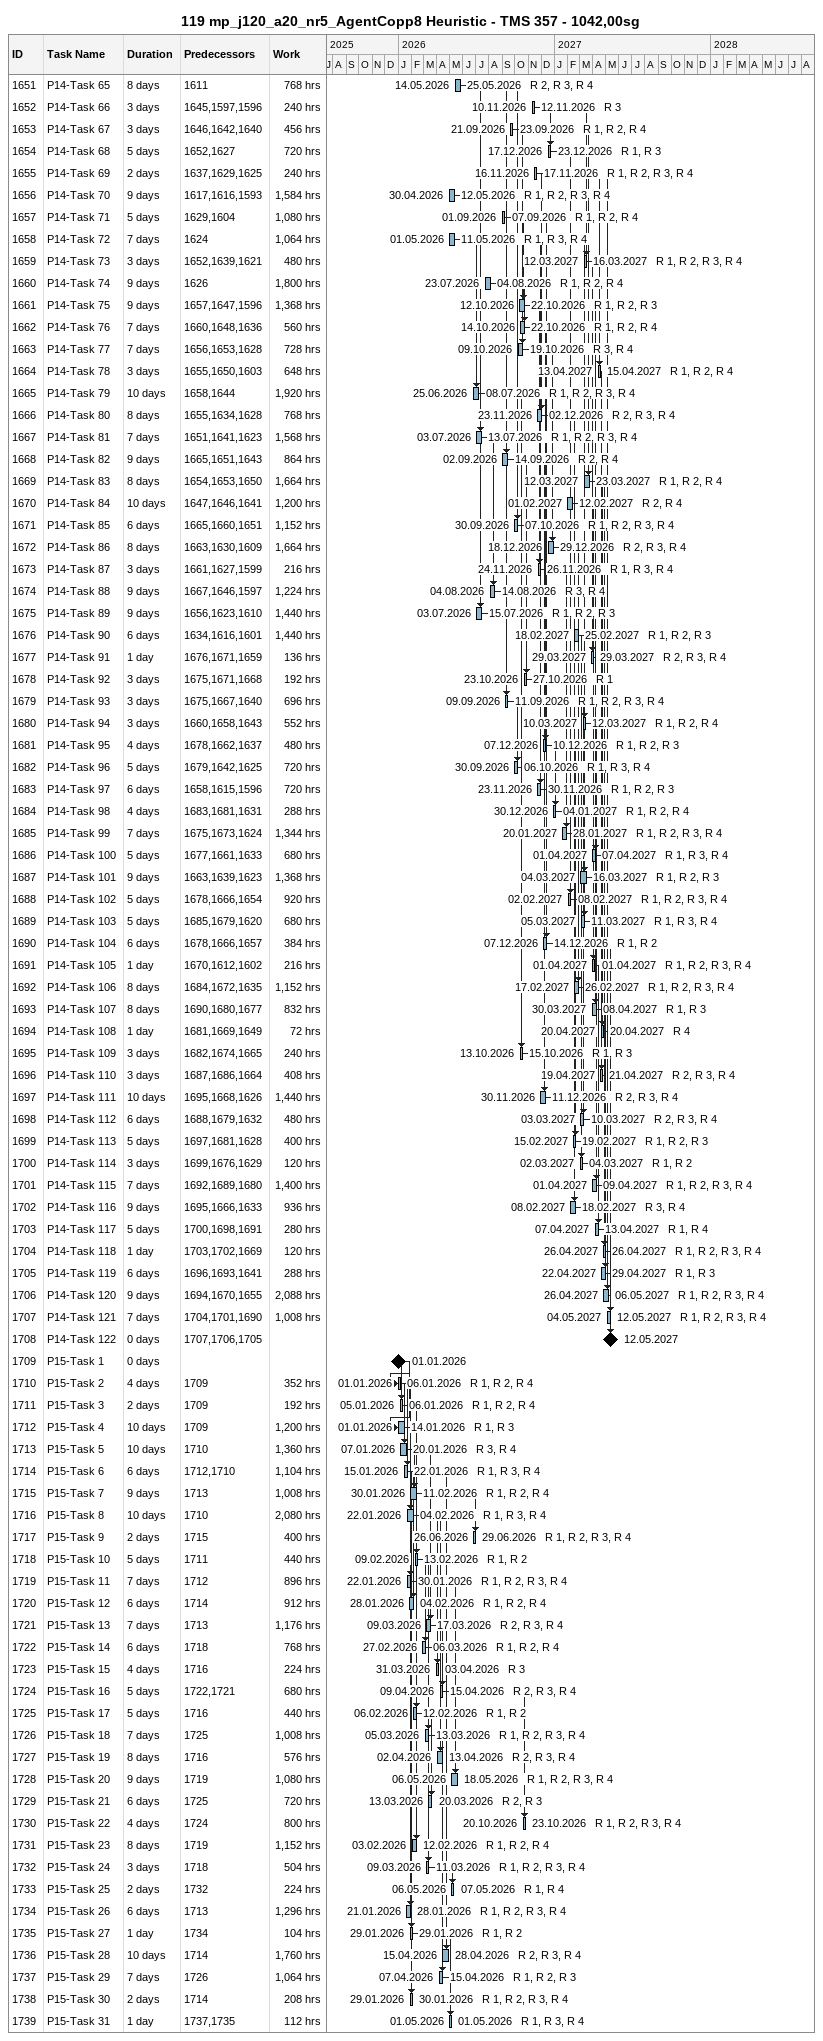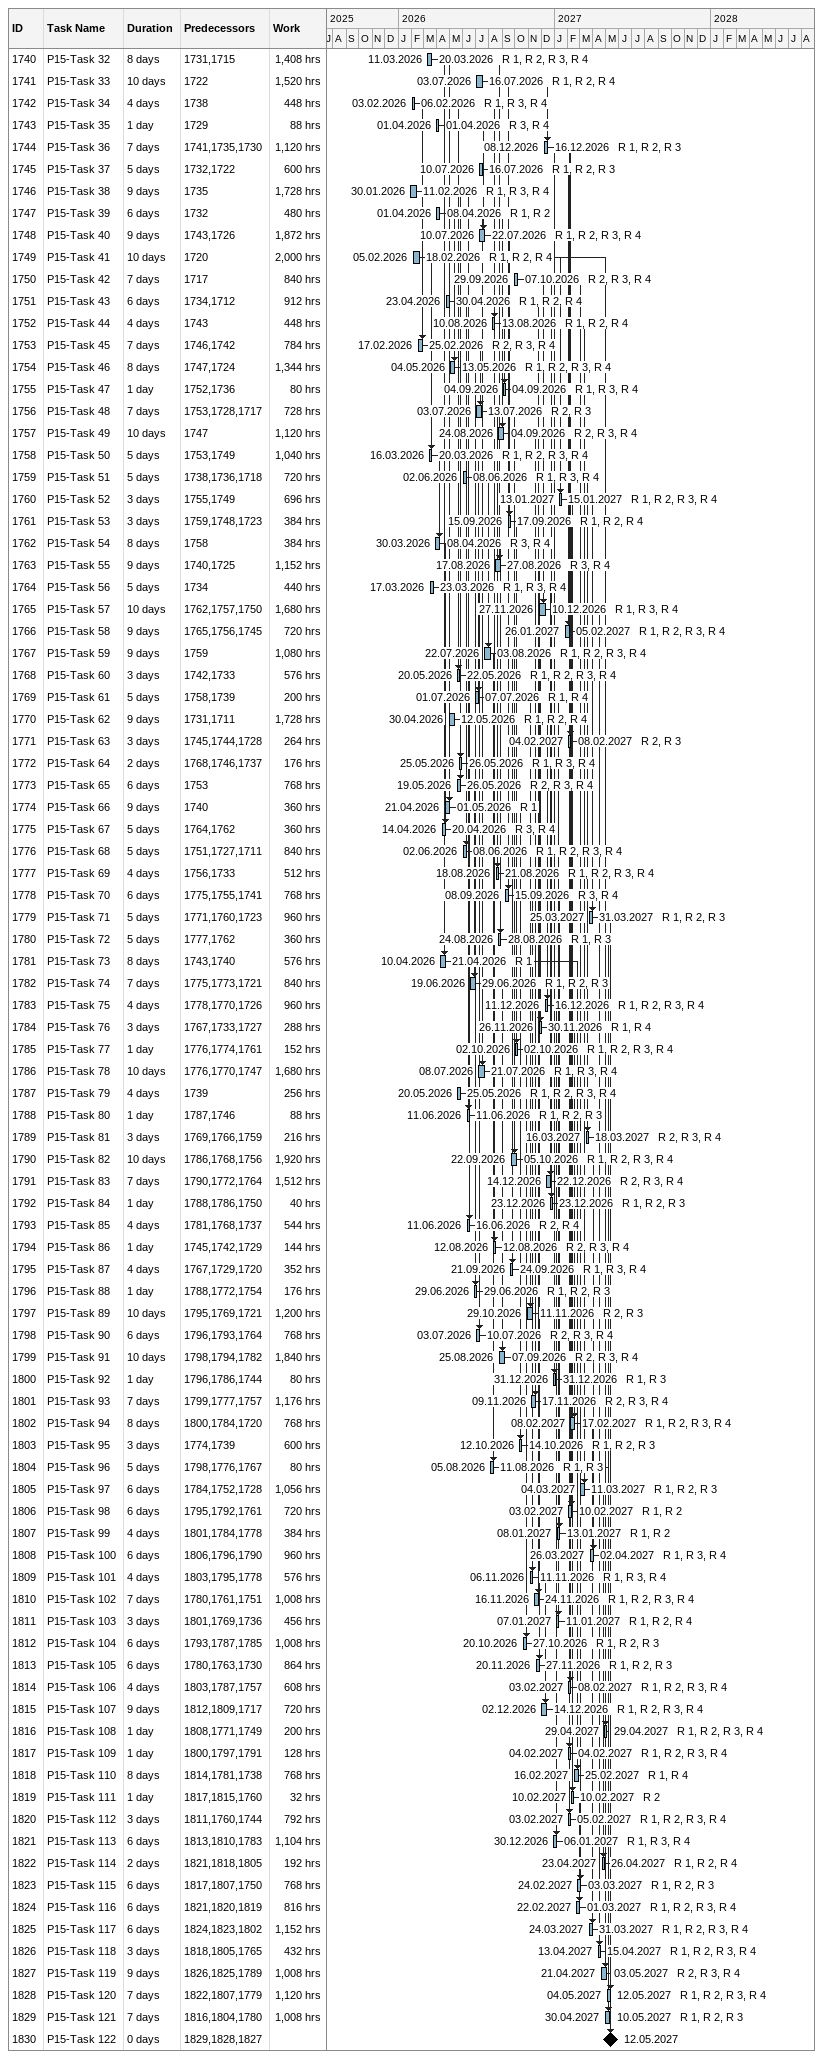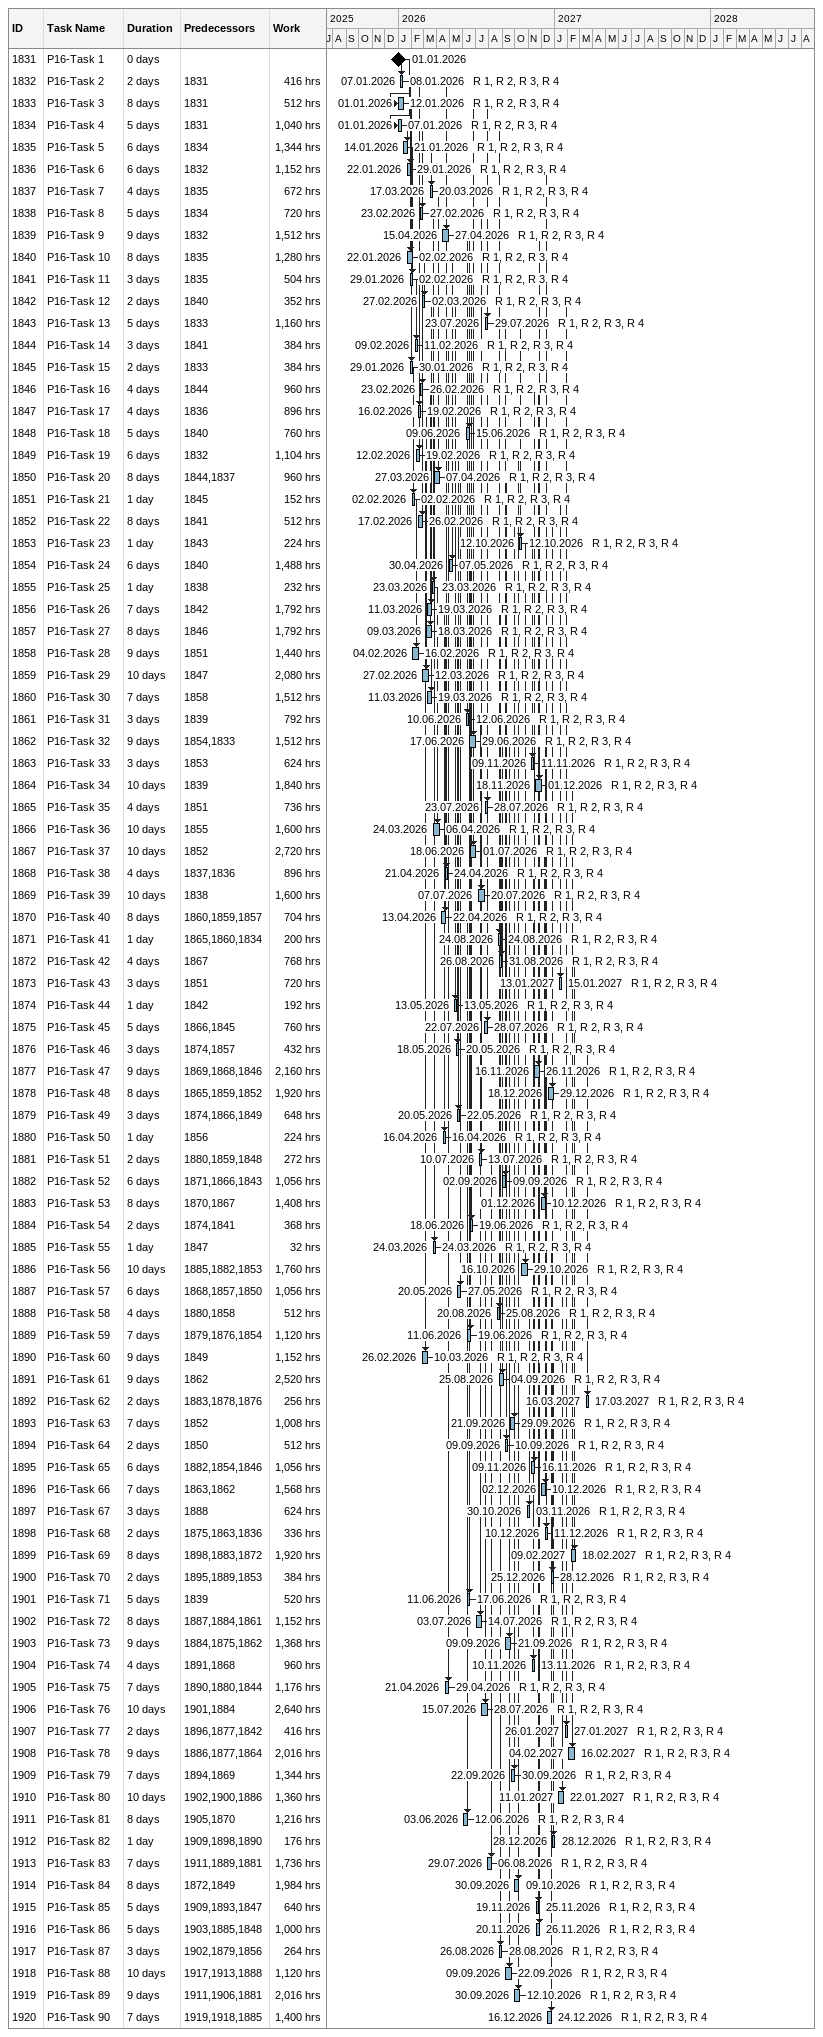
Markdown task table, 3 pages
119 mp_j120_a20_nr5_AgentCopp8 Heuristic - TMS 357 - 1042,00sg

| ID | Task | Duration | Start | Finish | Predecessors | Resources | Work (h) |
|---|---|---|---|---|---|---|---|
| 1651 | P14-Task 65 | 8d | 2026-05-14 | 2026-05-25 | 1611 | R 2, R 3, R 4 | 768 |
| 1652 | P14-Task 66 | 3d | 2026-11-10 | 2026-11-12 | 1645, 1597, 1596 | R 3 | 240 |
| 1653 | P14-Task 67 | 3d | 2026-09-21 | 2026-09-23 | 1646, 1642, 1640 | R 1, R 2, R 4 | 456 |
| 1654 | P14-Task 68 | 5d | 2026-12-17 | 2026-12-23 | 1652, 1627 | R 1, R 3 | 720 |
| 1655 | P14-Task 69 | 2d | 2026-11-16 | 2026-11-17 | 1637, 1629, 1625 | R 1, R 2, R 3, R 4 | 240 |
| 1656 | P14-Task 70 | 9d | 2026-04-30 | 2026-05-12 | 1617, 1616, 1593 | R 1, R 2, R 3, R 4 | 1584 |
| 1657 | P14-Task 71 | 5d | 2026-09-01 | 2026-09-07 | 1629, 1604 | R 1, R 2, R 4 | 1080 |
| 1658 | P14-Task 72 | 7d | 2026-05-01 | 2026-05-11 | 1624 | R 1, R 3, R 4 | 1064 |
| 1659 | P14-Task 73 | 3d | 2027-03-12 | 2027-03-16 | 1652, 1639, 1621 | R 1, R 2, R 3, R 4 | 480 |
| 1660 | P14-Task 74 | 9d | 2026-07-23 | 2026-08-04 | 1626 | R 1, R 2, R 4 | 1800 |
| 1661 | P14-Task 75 | 9d | 2026-10-12 | 2026-10-22 | 1657, 1647, 1596 | R 1, R 2, R 3 | 1368 |
| 1662 | P14-Task 76 | 7d | 2026-10-14 | 2026-10-22 | 1660, 1648, 1636 | R 1, R 2, R 4 | 560 |
| 1663 | P14-Task 77 | 7d | 2026-10-09 | 2026-10-19 | 1656, 1653, 1628 | R 3, R 4 | 728 |
| 1664 | P14-Task 78 | 3d | 2027-04-13 | 2027-04-15 | 1655, 1650, 1603 | R 1, R 2, R 4 | 648 |
| 1665 | P14-Task 79 | 10d | 2026-06-25 | 2026-07-08 | 1658, 1644 | R 1, R 2, R 3, R 4 | 1920 |
| 1666 | P14-Task 80 | 8d | 2026-11-23 | 2026-12-02 | 1655, 1634, 1628 | R 2, R 3, R 4 | 768 |
| 1667 | P14-Task 81 | 7d | 2026-07-03 | 2026-07-13 | 1651, 1641, 1623 | R 1, R 2, R 3, R 4 | 1568 |
| 1668 | P14-Task 82 | 9d | 2026-09-02 | 2026-09-14 | 1665, 1651, 1643 | R 2, R 4 | 864 |
| 1669 | P14-Task 83 | 8d | 2027-03-12 | 2027-03-23 | 1654, 1653, 1650 | R 1, R 2, R 4 | 1664 |
| 1670 | P14-Task 84 | 10d | 2027-02-01 | 2027-02-12 | 1647, 1646, 1641 | R 2, R 4 | 1200 |
| 1671 | P14-Task 85 | 6d | 2026-09-30 | 2026-10-07 | 1665, 1660, 1651 | R 1, R 2, R 3, R 4 | 1152 |
| 1672 | P14-Task 86 | 8d | 2026-12-18 | 2026-12-29 | 1663, 1630, 1609 | R 2, R 3, R 4 | 1664 |
| 1673 | P14-Task 87 | 3d | 2026-11-24 | 2026-11-26 | 1661, 1627, 1599 | R 1, R 3, R 4 | 216 |
| 1674 | P14-Task 88 | 9d | 2026-08-04 | 2026-08-14 | 1667, 1646, 1597 | R 3, R 4 | 1224 |
| 1675 | P14-Task 89 | 9d | 2026-07-03 | 2026-07-15 | 1656, 1623, 1610 | R 1, R 2, R 3 | 1440 |
| 1676 | P14-Task 90 | 6d | 2027-02-18 | 2027-02-25 | 1634, 1616, 1601 | R 1, R 2, R 3 | 1440 |
| 1677 | P14-Task 91 | 1d | 2027-03-29 | 2027-03-29 | 1676, 1671, 1659 | R 2, R 3, R 4 | 136 |
| 1678 | P14-Task 92 | 3d | 2026-10-23 | 2026-10-27 | 1675, 1671, 1668 | R 1 | 192 |
| 1679 | P14-Task 93 | 3d | 2026-09-09 | 2026-09-11 | 1675, 1667, 1640 | R 1, R 2, R 3, R 4 | 696 |
| 1680 | P14-Task 94 | 3d | 2027-03-10 | 2027-03-12 | 1660, 1658, 1643 | R 1, R 2, R 4 | 552 |
| 1681 | P14-Task 95 | 4d | 2026-12-07 | 2026-12-10 | 1678, 1662, 1637 | R 1, R 2, R 3 | 480 |
| 1682 | P14-Task 96 | 5d | 2026-09-30 | 2026-10-06 | 1679, 1642, 1625 | R 1, R 3, R 4 | 720 |
| 1683 | P14-Task 97 | 6d | 2026-11-23 | 2026-11-30 | 1658, 1615, 1596 | R 1, R 2, R 3 | 720 |
| 1684 | P14-Task 98 | 4d | 2026-12-30 | 2027-01-04 | 1683, 1681, 1631 | R 1, R 2, R 4 | 288 |
| 1685 | P14-Task 99 | 7d | 2027-01-20 | 2027-01-28 | 1675, 1673, 1624 | R 1, R 2, R 3, R 4 | 1344 |
| 1686 | P14-Task 100 | 5d | 2027-04-01 | 2027-04-07 | 1677, 1661, 1633 | R 1, R 3, R 4 | 680 |
| 1687 | P14-Task 101 | 9d | 2027-03-04 | 2027-03-16 | 1663, 1639, 1623 | R 1, R 2, R 3 | 1368 |
| 1688 | P14-Task 102 | 5d | 2027-02-02 | 2027-02-08 | 1678, 1666, 1654 | R 1, R 2, R 3, R 4 | 920 |
| 1689 | P14-Task 103 | 5d | 2027-03-05 | 2027-03-11 | 1685, 1679, 1620 | R 1, R 3, R 4 | 680 |
| 1690 | P14-Task 104 | 6d | 2026-12-07 | 2026-12-14 | 1678, 1666, 1657 | R 1, R 2 | 384 |
| 1691 | P14-Task 105 | 1d | 2027-04-01 | 2027-04-01 | 1670, 1612, 1602 | R 1, R 2, R 3, R 4 | 216 |
| 1692 | P14-Task 106 | 8d | 2027-02-17 | 2027-02-26 | 1684, 1672, 1635 | R 1, R 2, R 3, R 4 | 1152 |
| 1693 | P14-Task 107 | 8d | 2027-03-30 | 2027-04-08 | 1690, 1680, 1677 | R 1, R 3 | 832 |
| 1694 | P14-Task 108 | 1d | 2027-04-20 | 2027-04-20 | 1681, 1669, 1649 | R 4 | 72 |
| 1695 | P14-Task 109 | 3d | 2026-10-13 | 2026-10-15 | 1682, 1674, 1665 | R 1, R 3 | 240 |
| 1696 | P14-Task 110 | 3d | 2027-04-19 | 2027-04-21 | 1687, 1686, 1664 | R 2, R 3, R 4 | 408 |
| 1697 | P14-Task 111 | 10d | 2026-11-30 | 2026-12-11 | 1695, 1668, 1626 | R 2, R 3, R 4 | 1440 |
| 1698 | P14-Task 112 | 6d | 2027-03-03 | 2027-03-10 | 1688, 1679, 1632 | R 2, R 3, R 4 | 480 |
| 1699 | P14-Task 113 | 5d | 2027-02-15 | 2027-02-19 | 1697, 1681, 1628 | R 1, R 2, R 3 | 400 |
| 1700 | P14-Task 114 | 3d | 2027-03-02 | 2027-03-04 | 1699, 1676, 1629 | R 1, R 2 | 120 |
| 1701 | P14-Task 115 | 7d | 2027-04-01 | 2027-04-09 | 1692, 1689, 1680 | R 1, R 2, R 3, R 4 | 1400 |
| 1702 | P14-Task 116 | 9d | 2027-02-08 | 2027-02-18 | 1695, 1666, 1633 | R 3, R 4 | 936 |
| 1703 | P14-Task 117 | 5d | 2027-04-07 | 2027-04-13 | 1700, 1698, 1691 | R 1, R 4 | 280 |
| 1704 | P14-Task 118 | 1d | 2027-04-26 | 2027-04-26 | 1703, 1702, 1669 | R 1, R 2, R 3, R 4 | 120 |
| 1705 | P14-Task 119 | 6d | 2027-04-22 | 2027-04-29 | 1696, 1693, 1641 | R 1, R 3 | 288 |
| 1706 | P14-Task 120 | 9d | 2027-04-26 | 2027-05-06 | 1694, 1670, 1655 | R 1, R 2, R 3, R 4 | 2088 |
| 1707 | P14-Task 121 | 7d | 2027-05-04 | 2027-05-12 | 1704, 1701, 1690 | R 1, R 2, R 3, R 4 | 1008 |
| 1708 | P14-Task 122 | 0d | 2027-05-12 | 2027-05-12 | 1707, 1706, 1705 |  |  |
| 1709 | P15-Task 1 | 0d | 2026-01-01 | 2026-01-01 |  |  |  |
| 1710 | P15-Task 2 | 4d | 2026-01-01 | 2026-01-06 | 1709 | R 1, R 2, R 4 | 352 |
| 1711 | P15-Task 3 | 2d | 2026-01-05 | 2026-01-06 | 1709 | R 1, R 2, R 4 | 192 |
| 1712 | P15-Task 4 | 10d | 2026-01-01 | 2026-01-14 | 1709 | R 1, R 3 | 1200 |
| 1713 | P15-Task 5 | 10d | 2026-01-07 | 2026-01-20 | 1710 | R 3, R 4 | 1360 |
| 1714 | P15-Task 6 | 6d | 2026-01-15 | 2026-01-22 | 1712, 1710 | R 1, R 3, R 4 | 1104 |
| 1715 | P15-Task 7 | 9d | 2026-01-30 | 2026-02-11 | 1713 | R 1, R 2, R 4 | 1008 |
| 1716 | P15-Task 8 | 10d | 2026-01-22 | 2026-02-04 | 1710 | R 1, R 3, R 4 | 2080 |
| 1717 | P15-Task 9 | 2d | 2026-06-26 | 2026-06-29 | 1715 | R 1, R 2, R 3, R 4 | 400 |
| 1718 | P15-Task 10 | 5d | 2026-02-09 | 2026-02-13 | 1711 | R 1, R 2 | 440 |
| 1719 | P15-Task 11 | 7d | 2026-01-22 | 2026-01-30 | 1712 | R 1, R 2, R 3, R 4 | 896 |
| 1720 | P15-Task 12 | 6d | 2026-01-28 | 2026-02-04 | 1714 | R 1, R 2, R 4 | 912 |
| 1721 | P15-Task 13 | 7d | 2026-03-09 | 2026-03-17 | 1713 | R 2, R 3, R 4 | 1176 |
| 1722 | P15-Task 14 | 6d | 2026-02-27 | 2026-03-06 | 1718 | R 1, R 2, R 4 | 768 |
| 1723 | P15-Task 15 | 4d | 2026-03-31 | 2026-04-03 | 1716 | R 3 | 224 |
| 1724 | P15-Task 16 | 5d | 2026-04-09 | 2026-04-15 | 1722, 1721 | R 2, R 3, R 4 | 680 |
| 1725 | P15-Task 17 | 5d | 2026-02-06 | 2026-02-12 | 1716 | R 1, R 2 | 440 |
| 1726 | P15-Task 18 | 7d | 2026-03-05 | 2026-03-13 | 1725 | R 1, R 2, R 3, R 4 | 1008 |
| 1727 | P15-Task 19 | 8d | 2026-04-02 | 2026-04-13 | 1716 | R 2, R 3, R 4 | 576 |
| 1728 | P15-Task 20 | 9d | 2026-05-06 | 2026-05-18 | 1719 | R 1, R 2, R 3, R 4 | 1080 |
| 1729 | P15-Task 21 | 6d | 2026-03-13 | 2026-03-20 | 1725 | R 2, R 3 | 720 |
| 1730 | P15-Task 22 | 4d | 2026-10-20 | 2026-10-23 | 1724 | R 1, R 2, R 3, R 4 | 800 |
| 1731 | P15-Task 23 | 8d | 2026-02-03 | 2026-02-12 | 1719 | R 1, R 2, R 4 | 1152 |
| 1732 | P15-Task 24 | 3d | 2026-03-09 | 2026-03-11 | 1718 | R 1, R 2, R 3, R 4 | 504 |
| 1733 | P15-Task 25 | 2d | 2026-05-06 | 2026-05-07 | 1732 | R 1, R 4 | 224 |
| 1734 | P15-Task 26 | 6d | 2026-01-21 | 2026-01-28 | 1713 | R 1, R 2, R 3, R 4 | 1296 |
| 1735 | P15-Task 27 | 1d | 2026-01-29 | 2026-01-29 | 1734 | R 1, R 2 | 104 |
| 1736 | P15-Task 28 | 10d | 2026-04-15 | 2026-04-28 | 1714 | R 2, R 3, R 4 | 1760 |
| 1737 | P15-Task 29 | 7d | 2026-04-07 | 2026-04-15 | 1726 | R 1, R 2, R 3 | 1064 |
| 1738 | P15-Task 30 | 2d | 2026-01-29 | 2026-01-30 | 1714 | R 1, R 2, R 3, R 4 | 208 |
| 1739 | P15-Task 31 | 1d | 2026-05-01 | 2026-05-01 | 1737, 1735 | R 1, R 3, R 4 | 112 |
| 1740 | P15-Task 32 | 8d | 2026-03-11 | 2026-03-20 | 1731, 1715 | R 1, R 2, R 3, R 4 | 1408 |
| 1741 | P15-Task 33 | 10d | 2026-07-03 | 2026-07-16 | 1722 | R 1, R 2, R 4 | 1520 |
| 1742 | P15-Task 34 | 4d | 2026-02-03 | 2026-02-06 | 1738 | R 1, R 3, R 4 | 448 |
| 1743 | P15-Task 35 | 1d | 2026-04-01 | 2026-04-01 | 1729 | R 3, R 4 | 88 |
| 1744 | P15-Task 36 | 7d | 2026-12-08 | 2026-12-16 | 1741, 1735, 1730 | R 1, R 2, R 3 | 1120 |
| 1745 | P15-Task 37 | 5d | 2026-07-10 | 2026-07-16 | 1732, 1722 | R 1, R 2, R 3 | 600 |
| 1746 | P15-Task 38 | 9d | 2026-01-30 | 2026-02-11 | 1735 | R 1, R 3, R 4 | 1728 |
| 1747 | P15-Task 39 | 6d | 2026-04-01 | 2026-04-08 | 1732 | R 1, R 2 | 480 |
| 1748 | P15-Task 40 | 9d | 2026-07-10 | 2026-07-22 | 1743, 1726 | R 1, R 2, R 3, R 4 | 1872 |
| 1749 | P15-Task 41 | 10d | 2026-02-05 | 2026-02-18 | 1720 | R 1, R 2, R 4 | 2000 |
| 1750 | P15-Task 42 | 7d | 2026-09-29 | 2026-10-07 | 1717 | R 2, R 3, R 4 | 840 |
| 1751 | P15-Task 43 | 6d | 2026-04-23 | 2026-04-30 | 1734, 1712 | R 1, R 2, R 4 | 912 |
| 1752 | P15-Task 44 | 4d | 2026-08-10 | 2026-08-13 | 1743 | R 1, R 2, R 4 | 448 |
| 1753 | P15-Task 45 | 7d | 2026-02-17 | 2026-02-25 | 1746, 1742 | R 2, R 3, R 4 | 784 |
| 1754 | P15-Task 46 | 8d | 2026-05-04 | 2026-05-13 | 1747, 1724 | R 1, R 2, R 3, R 4 | 1344 |
| 1755 | P15-Task 47 | 1d | 2026-09-04 | 2026-09-04 | 1752, 1736 | R 1, R 3, R 4 | 80 |
| 1756 | P15-Task 48 | 7d | 2026-07-03 | 2026-07-13 | 1753, 1728, 1717 | R 2, R 3 | 728 |
| 1757 | P15-Task 49 | 10d | 2026-08-24 | 2026-09-04 | 1747 | R 2, R 3, R 4 | 1120 |
| 1758 | P15-Task 50 | 5d | 2026-03-16 | 2026-03-20 | 1753, 1749 | R 1, R 2, R 3, R 4 | 1040 |
| 1759 | P15-Task 51 | 5d | 2026-06-02 | 2026-06-08 | 1738, 1736, 1718 | R 1, R 3, R 4 | 720 |
| 1760 | P15-Task 52 | 3d | 2027-01-13 | 2027-01-15 | 1755, 1749 | R 1, R 2, R 3, R 4 | 696 |
| 1761 | P15-Task 53 | 3d | 2026-09-15 | 2026-09-17 | 1759, 1748, 1723 | R 1, R 2, R 4 | 384 |
| 1762 | P15-Task 54 | 8d | 2026-03-30 | 2026-04-08 | 1758 | R 3, R 4 | 384 |
| 1763 | P15-Task 55 | 9d | 2026-08-17 | 2026-08-27 | 1740, 1725 | R 3, R 4 | 1152 |
| 1764 | P15-Task 56 | 5d | 2026-03-17 | 2026-03-23 | 1734 | R 1, R 3, R 4 | 440 |
| 1765 | P15-Task 57 | 10d | 2026-11-27 | 2026-12-10 | 1762, 1757, 1750 | R 1, R 3, R 4 | 1680 |
| 1766 | P15-Task 58 | 9d | 2027-01-26 | 2027-02-05 | 1765, 1756, 1745 | R 1, R 2, R 3, R 4 | 720 |
| 1767 | P15-Task 59 | 9d | 2026-07-22 | 2026-08-03 | 1759 | R 1, R 2, R 3, R 4 | 1080 |
| 1768 | P15-Task 60 | 3d | 2026-05-20 | 2026-05-22 | 1742, 1733 | R 1, R 2, R 3, R 4 | 576 |
| 1769 | P15-Task 61 | 5d | 2026-07-01 | 2026-07-07 | 1758, 1739 | R 1, R 4 | 200 |
| 1770 | P15-Task 62 | 9d | 2026-04-30 | 2026-05-12 | 1731, 1711 | R 1, R 2, R 4 | 1728 |
| 1771 | P15-Task 63 | 3d | 2027-02-04 | 2027-02-08 | 1745, 1744, 1728 | R 2, R 3 | 264 |
| 1772 | P15-Task 64 | 2d | 2026-05-25 | 2026-05-26 | 1768, 1746, 1737 | R 1, R 3, R 4 | 176 |
| 1773 | P15-Task 65 | 6d | 2026-05-19 | 2026-05-26 | 1753 | R 2, R 3, R 4 | 768 |
| 1774 | P15-Task 66 | 9d | 2026-04-21 | 2026-05-01 | 1740 | R 1 | 360 |
| 1775 | P15-Task 67 | 5d | 2026-04-14 | 2026-04-20 | 1764, 1762 | R 3, R 4 | 360 |
| 1776 | P15-Task 68 | 5d | 2026-06-02 | 2026-06-08 | 1751, 1727, 1711 | R 1, R 2, R 3, R 4 | 840 |
| 1777 | P15-Task 69 | 4d | 2026-08-18 | 2026-08-21 | 1756, 1733 | R 1, R 2, R 3, R 4 | 512 |
| 1778 | P15-Task 70 | 6d | 2026-09-08 | 2026-09-15 | 1775, 1755, 1741 | R 3, R 4 | 768 |
| 1779 | P15-Task 71 | 5d | 2027-03-25 | 2027-03-31 | 1771, 1760, 1723 | R 1, R 2, R 3 | 960 |
| 1780 | P15-Task 72 | 5d | 2026-08-24 | 2026-08-28 | 1777, 1762 | R 1, R 3 | 360 |
| 1781 | P15-Task 73 | 8d | 2026-04-10 | 2026-04-21 | 1743, 1740 | R 1 | 576 |
| 1782 | P15-Task 74 | 7d | 2026-06-19 | 2026-06-29 | 1775, 1773, 1721 | R 1, R 2, R 3 | 840 |
| 1783 | P15-Task 75 | 4d | 2026-12-11 | 2026-12-16 | 1778, 1770, 1726 | R 1, R 2, R 3, R 4 | 960 |
| 1784 | P15-Task 76 | 3d | 2026-11-26 | 2026-11-30 | 1767, 1733, 1727 | R 1, R 4 | 288 |
| 1785 | P15-Task 77 | 1d | 2026-10-02 | 2026-10-02 | 1776, 1774, 1761 | R 1, R 2, R 3, R 4 | 152 |
| 1786 | P15-Task 78 | 10d | 2026-07-08 | 2026-07-21 | 1776, 1770, 1747 | R 1, R 3, R 4 | 1680 |
| 1787 | P15-Task 79 | 4d | 2026-05-20 | 2026-05-25 | 1739 | R 1, R 2, R 3, R 4 | 256 |
| 1788 | P15-Task 80 | 1d | 2026-06-11 | 2026-06-11 | 1787, 1746 | R 1, R 2, R 3 | 88 |
| 1789 | P15-Task 81 | 3d | 2027-03-16 | 2027-03-18 | 1769, 1766, 1759 | R 2, R 3, R 4 | 216 |
| 1790 | P15-Task 82 | 10d | 2026-09-22 | 2026-10-05 | 1786, 1768, 1756 | R 1, R 2, R 3, R 4 | 1920 |
| 1791 | P15-Task 83 | 7d | 2026-12-14 | 2026-12-22 | 1790, 1772, 1764 | R 2, R 3, R 4 | 1512 |
| 1792 | P15-Task 84 | 1d | 2026-12-23 | 2026-12-23 | 1788, 1786, 1750 | R 1, R 2, R 3 | 40 |
| 1793 | P15-Task 85 | 4d | 2026-06-11 | 2026-06-16 | 1781, 1768, 1737 | R 2, R 4 | 544 |
| 1794 | P15-Task 86 | 1d | 2026-08-12 | 2026-08-12 | 1745, 1742, 1729 | R 2, R 3, R 4 | 144 |
| 1795 | P15-Task 87 | 4d | 2026-09-21 | 2026-09-24 | 1767, 1729, 1720 | R 1, R 3, R 4 | 352 |
| 1796 | P15-Task 88 | 1d | 2026-06-29 | 2026-06-29 | 1788, 1772, 1754 | R 1, R 2, R 3 | 176 |
| 1797 | P15-Task 89 | 10d | 2026-10-29 | 2026-11-11 | 1795, 1769, 1721 | R 2, R 3 | 1200 |
| 1798 | P15-Task 90 | 6d | 2026-07-03 | 2026-07-10 | 1796, 1793, 1764 | R 2, R 3, R 4 | 768 |
| 1799 | P15-Task 91 | 10d | 2026-08-25 | 2026-09-07 | 1798, 1794, 1782 | R 2, R 3, R 4 | 1840 |
| 1800 | P15-Task 92 | 1d | 2026-12-31 | 2026-12-31 | 1796, 1786, 1744 | R 1, R 3 | 80 |
| 1801 | P15-Task 93 | 7d | 2026-11-09 | 2026-11-17 | 1799, 1777, 1757 | R 2, R 3, R 4 | 1176 |
| 1802 | P15-Task 94 | 8d | 2027-02-08 | 2027-02-17 | 1800, 1784, 1720 | R 1, R 2, R 3, R 4 | 768 |
| 1803 | P15-Task 95 | 3d | 2026-10-12 | 2026-10-14 | 1774, 1739 | R 1, R 2, R 3 | 600 |
| 1804 | P15-Task 96 | 5d | 2026-08-05 | 2026-08-11 | 1798, 1776, 1767 | R 1, R 3 | 80 |
| 1805 | P15-Task 97 | 6d | 2027-03-04 | 2027-03-11 | 1784, 1752, 1728 | R 1, R 2, R 3 | 1056 |
| 1806 | P15-Task 98 | 6d | 2027-02-03 | 2027-02-10 | 1795, 1792, 1761 | R 1, R 2 | 720 |
| 1807 | P15-Task 99 | 4d | 2027-01-08 | 2027-01-13 | 1801, 1784, 1778 | R 1, R 2 | 384 |
| 1808 | P15-Task 100 | 6d | 2027-03-26 | 2027-04-02 | 1806, 1796, 1790 | R 1, R 3, R 4 | 960 |
| 1809 | P15-Task 101 | 4d | 2026-11-06 | 2026-11-11 | 1803, 1795, 1778 | R 1, R 3, R 4 | 576 |
| 1810 | P15-Task 102 | 7d | 2026-11-16 | 2026-11-24 | 1780, 1761, 1751 | R 1, R 2, R 3, R 4 | 1008 |
| 1811 | P15-Task 103 | 3d | 2027-01-07 | 2027-01-11 | 1801, 1769, 1736 | R 1, R 2, R 4 | 456 |
| 1812 | P15-Task 104 | 6d | 2026-10-20 | 2026-10-27 | 1793, 1787, 1785 | R 1, R 2, R 3 | 1008 |
| 1813 | P15-Task 105 | 6d | 2026-11-20 | 2026-11-27 | 1780, 1763, 1730 | R 1, R 2, R 3 | 864 |
| 1814 | P15-Task 106 | 4d | 2027-02-03 | 2027-02-08 | 1803, 1787, 1757 | R 1, R 2, R 3, R 4 | 608 |
| 1815 | P15-Task 107 | 9d | 2026-12-02 | 2026-12-14 | 1812, 1809, 1717 | R 1, R 2, R 3, R 4 | 720 |
| 1816 | P15-Task 108 | 1d | 2027-04-29 | 2027-04-29 | 1808, 1771, 1749 | R 1, R 2, R 3, R 4 | 200 |
| 1817 | P15-Task 109 | 1d | 2027-02-04 | 2027-02-04 | 1800, 1797, 1791 | R 1, R 2, R 3, R 4 | 128 |
| 1818 | P15-Task 110 | 8d | 2027-02-16 | 2027-02-25 | 1814, 1781, 1738 | R 1, R 4 | 768 |
| 1819 | P15-Task 111 | 1d | 2027-02-10 | 2027-02-10 | 1817, 1815, 1760 | R 2 | 32 |
| 1820 | P15-Task 112 | 3d | 2027-02-03 | 2027-02-05 | 1811, 1760, 1744 | R 1, R 2, R 3, R 4 | 792 |
| 1821 | P15-Task 113 | 6d | 2026-12-30 | 2027-01-06 | 1813, 1810, 1783 | R 1, R 3, R 4 | 1104 |
| 1822 | P15-Task 114 | 2d | 2027-04-23 | 2027-04-26 | 1821, 1818, 1805 | R 1, R 2, R 4 | 192 |
| 1823 | P15-Task 115 | 6d | 2027-02-24 | 2027-03-03 | 1817, 1807, 1750 | R 1, R 2, R 3 | 768 |
| 1824 | P15-Task 116 | 6d | 2027-02-22 | 2027-03-01 | 1821, 1820, 1819 | R 1, R 2, R 3, R 4 | 816 |
| 1825 | P15-Task 117 | 6d | 2027-03-24 | 2027-03-31 | 1824, 1823, 1802 | R 1, R 2, R 3, R 4 | 1152 |
| 1826 | P15-Task 118 | 3d | 2027-04-13 | 2027-04-15 | 1818, 1805, 1765 | R 1, R 2, R 3, R 4 | 432 |
| 1827 | P15-Task 119 | 9d | 2027-04-21 | 2027-05-03 | 1826, 1825, 1789 | R 2, R 3, R 4 | 1008 |
| 1828 | P15-Task 120 | 7d | 2027-05-04 | 2027-05-12 | 1822, 1807, 1779 | R 1, R 2, R 3, R 4 | 1120 |
| 1829 | P15-Task 121 | 7d | 2027-04-30 | 2027-05-10 | 1816, 1804, 1780 | R 1, R 2, R 3 | 1008 |
| 1830 | P15-Task 122 | 0d | 2027-05-12 | 2027-05-12 | 1829, 1828, 1827 |  |  |
| 1831 | P16-Task 1 | 0d | 2026-01-01 | 2026-01-01 |  |  |  |
| 1832 | P16-Task 2 | 2d | 2026-01-07 | 2026-01-08 | 1831 | R 1, R 2, R 3, R 4 | 416 |
| 1833 | P16-Task 3 | 8d | 2026-01-01 | 2026-01-12 | 1831 | R 1, R 2, R 3, R 4 | 512 |
| 1834 | P16-Task 4 | 5d | 2026-01-01 | 2026-01-07 | 1831 | R 1, R 2, R 3, R 4 | 1040 |
| 1835 | P16-Task 5 | 6d | 2026-01-14 | 2026-01-21 | 1834 | R 1, R 2, R 3, R 4 | 1344 |
| 1836 | P16-Task 6 | 6d | 2026-01-22 | 2026-01-29 | 1832 | R 1, R 2, R 3, R 4 | 1152 |
| 1837 | P16-Task 7 | 4d | 2026-03-17 | 2026-03-20 | 1835 | R 1, R 2, R 3, R 4 | 672 |
| 1838 | P16-Task 8 | 5d | 2026-02-23 | 2026-02-27 | 1834 | R 1, R 2, R 3, R 4 | 720 |
| 1839 | P16-Task 9 | 9d | 2026-04-15 | 2026-04-27 | 1832 | R 1, R 2, R 3, R 4 | 1512 |
| 1840 | P16-Task 10 | 8d | 2026-01-22 | 2026-02-02 | 1835 | R 1, R 2, R 3, R 4 | 1280 |
| 1841 | P16-Task 11 | 3d | 2026-01-29 | 2026-02-02 | 1835 | R 1, R 2, R 3, R 4 | 504 |
| 1842 | P16-Task 12 | 2d | 2026-02-27 | 2026-03-02 | 1840 | R 1, R 2, R 3, R 4 | 352 |
| 1843 | P16-Task 13 | 5d | 2026-07-23 | 2026-07-29 | 1833 | R 1, R 2, R 3, R 4 | 1160 |
| 1844 | P16-Task 14 | 3d | 2026-02-09 | 2026-02-11 | 1841 | R 1, R 2, R 3, R 4 | 384 |
| 1845 | P16-Task 15 | 2d | 2026-01-29 | 2026-01-30 | 1833 | R 1, R 2, R 3, R 4 | 384 |
| 1846 | P16-Task 16 | 4d | 2026-02-23 | 2026-02-26 | 1844 | R 1, R 2, R 3, R 4 | 960 |
| 1847 | P16-Task 17 | 4d | 2026-02-16 | 2026-02-19 | 1836 | R 1, R 2, R 3, R 4 | 896 |
| 1848 | P16-Task 18 | 5d | 2026-06-09 | 2026-06-15 | 1840 | R 1, R 2, R 3, R 4 | 760 |
| 1849 | P16-Task 19 | 6d | 2026-02-12 | 2026-02-19 | 1832 | R 1, R 2, R 3, R 4 | 1104 |
| 1850 | P16-Task 20 | 8d | 2026-03-27 | 2026-04-07 | 1844, 1837 | R 1, R 2, R 3, R 4 | 960 |
| 1851 | P16-Task 21 | 1d | 2026-02-02 | 2026-02-02 | 1845 | R 1, R 2, R 3, R 4 | 152 |
| 1852 | P16-Task 22 | 8d | 2026-02-17 | 2026-02-26 | 1841 | R 1, R 2, R 3, R 4 | 512 |
| 1853 | P16-Task 23 | 1d | 2026-10-12 | 2026-10-12 | 1843 | R 1, R 2, R 3, R 4 | 224 |
| 1854 | P16-Task 24 | 6d | 2026-04-30 | 2026-05-07 | 1840 | R 1, R 2, R 3, R 4 | 1488 |
| 1855 | P16-Task 25 | 1d | 2026-03-23 | 2026-03-23 | 1838 | R 1, R 2, R 3, R 4 | 232 |
| 1856 | P16-Task 26 | 7d | 2026-03-11 | 2026-03-19 | 1842 | R 1, R 2, R 3, R 4 | 1792 |
| 1857 | P16-Task 27 | 8d | 2026-03-09 | 2026-03-18 | 1846 | R 1, R 2, R 3, R 4 | 1792 |
| 1858 | P16-Task 28 | 9d | 2026-02-04 | 2026-02-16 | 1851 | R 1, R 2, R 3, R 4 | 1440 |
| 1859 | P16-Task 29 | 10d | 2026-02-27 | 2026-03-12 | 1847 | R 1, R 2, R 3, R 4 | 2080 |
| 1860 | P16-Task 30 | 7d | 2026-03-11 | 2026-03-19 | 1858 | R 1, R 2, R 3, R 4 | 1512 |
| 1861 | P16-Task 31 | 3d | 2026-06-10 | 2026-06-12 | 1839 | R 1, R 2, R 3, R 4 | 792 |
| 1862 | P16-Task 32 | 9d | 2026-06-17 | 2026-06-29 | 1854, 1833 | R 1, R 2, R 3, R 4 | 1512 |
| 1863 | P16-Task 33 | 3d | 2026-11-09 | 2026-11-11 | 1853 | R 1, R 2, R 3, R 4 | 624 |
| 1864 | P16-Task 34 | 10d | 2026-11-18 | 2026-12-01 | 1839 | R 1, R 2, R 3, R 4 | 1840 |
| 1865 | P16-Task 35 | 4d | 2026-07-23 | 2026-07-28 | 1851 | R 1, R 2, R 3, R 4 | 736 |
| 1866 | P16-Task 36 | 10d | 2026-03-24 | 2026-04-06 | 1855 | R 1, R 2, R 3, R 4 | 1600 |
| 1867 | P16-Task 37 | 10d | 2026-06-18 | 2026-07-01 | 1852 | R 1, R 2, R 3, R 4 | 2720 |
| 1868 | P16-Task 38 | 4d | 2026-04-21 | 2026-04-24 | 1837, 1836 | R 1, R 2, R 3, R 4 | 896 |
| 1869 | P16-Task 39 | 10d | 2026-07-07 | 2026-07-20 | 1838 | R 1, R 2, R 3, R 4 | 1600 |
| 1870 | P16-Task 40 | 8d | 2026-04-13 | 2026-04-22 | 1860, 1859, 1857 | R 1, R 2, R 3, R 4 | 704 |
| 1871 | P16-Task 41 | 1d | 2026-08-24 | 2026-08-24 | 1865, 1860, 1834 | R 1, R 2, R 3, R 4 | 200 |
| 1872 | P16-Task 42 | 4d | 2026-08-26 | 2026-08-31 | 1867 | R 1, R 2, R 3, R 4 | 768 |
| 1873 | P16-Task 43 | 3d | 2027-01-13 | 2027-01-15 | 1851 | R 1, R 2, R 3, R 4 | 720 |
| 1874 | P16-Task 44 | 1d | 2026-05-13 | 2026-05-13 | 1842 | R 1, R 2, R 3, R 4 | 192 |
| 1875 | P16-Task 45 | 5d | 2026-07-22 | 2026-07-28 | 1866, 1845 | R 1, R 2, R 3, R 4 | 760 |
| 1876 | P16-Task 46 | 3d | 2026-05-18 | 2026-05-20 | 1874, 1857 | R 1, R 2, R 3, R 4 | 432 |
| 1877 | P16-Task 47 | 9d | 2026-11-16 | 2026-11-26 | 1869, 1868, 1846 | R 1, R 2, R 3, R 4 | 2160 |
| 1878 | P16-Task 48 | 8d | 2026-12-18 | 2026-12-29 | 1865, 1859, 1852 | R 1, R 2, R 3, R 4 | 1920 |
| 1879 | P16-Task 49 | 3d | 2026-05-20 | 2026-05-22 | 1874, 1866, 1849 | R 1, R 2, R 3, R 4 | 648 |
| 1880 | P16-Task 50 | 1d | 2026-04-16 | 2026-04-16 | 1856 | R 1, R 2, R 3, R 4 | 224 |
| 1881 | P16-Task 51 | 2d | 2026-07-10 | 2026-07-13 | 1880, 1859, 1848 | R 1, R 2, R 3, R 4 | 272 |
| 1882 | P16-Task 52 | 6d | 2026-09-02 | 2026-09-09 | 1871, 1866, 1843 | R 1, R 2, R 3, R 4 | 1056 |
| 1883 | P16-Task 53 | 8d | 2026-12-01 | 2026-12-10 | 1870, 1867 | R 1, R 2, R 3, R 4 | 1408 |
| 1884 | P16-Task 54 | 2d | 2026-06-18 | 2026-06-19 | 1874, 1841 | R 1, R 2, R 3, R 4 | 368 |
| 1885 | P16-Task 55 | 1d | 2026-03-24 | 2026-03-24 | 1847 | R 1, R 2, R 3, R 4 | 32 |
| 1886 | P16-Task 56 | 10d | 2026-10-16 | 2026-10-29 | 1885, 1882, 1853 | R 1, R 2, R 3, R 4 | 1760 |
| 1887 | P16-Task 57 | 6d | 2026-05-20 | 2026-05-27 | 1868, 1857, 1850 | R 1, R 2, R 3, R 4 | 1056 |
| 1888 | P16-Task 58 | 4d | 2026-08-20 | 2026-08-25 | 1880, 1858 | R 1, R 2, R 3, R 4 | 512 |
| 1889 | P16-Task 59 | 7d | 2026-06-11 | 2026-06-19 | 1879, 1876, 1854 | R 1, R 2, R 3, R 4 | 1120 |
| 1890 | P16-Task 60 | 9d | 2026-02-26 | 2026-03-10 | 1849 | R 1, R 2, R 3, R 4 | 1152 |
| 1891 | P16-Task 61 | 9d | 2026-08-25 | 2026-09-04 | 1862 | R 1, R 2, R 3, R 4 | 2520 |
| 1892 | P16-Task 62 | 2d | 2027-03-16 | 2027-03-17 | 1883, 1878, 1876 | R 1, R 2, R 3, R 4 | 256 |
| 1893 | P16-Task 63 | 7d | 2026-09-21 | 2026-09-29 | 1852 | R 1, R 2, R 3, R 4 | 1008 |
| 1894 | P16-Task 64 | 2d | 2026-09-09 | 2026-09-10 | 1850 | R 1, R 2, R 3, R 4 | 512 |
| 1895 | P16-Task 65 | 6d | 2026-11-09 | 2026-11-16 | 1882, 1854, 1846 | R 1, R 2, R 3, R 4 | 1056 |
| 1896 | P16-Task 66 | 7d | 2026-12-02 | 2026-12-10 | 1863, 1862 | R 1, R 2, R 3, R 4 | 1568 |
| 1897 | P16-Task 67 | 3d | 2026-10-30 | 2026-11-03 | 1888 | R 1, R 2, R 3, R 4 | 624 |
| 1898 | P16-Task 68 | 2d | 2026-12-10 | 2026-12-11 | 1875, 1863, 1836 | R 1, R 2, R 3, R 4 | 336 |
| 1899 | P16-Task 69 | 8d | 2027-02-09 | 2027-02-18 | 1898, 1883, 1872 | R 1, R 2, R 3, R 4 | 1920 |
| 1900 | P16-Task 70 | 2d | 2026-12-25 | 2026-12-28 | 1895, 1889, 1853 | R 1, R 2, R 3, R 4 | 384 |
| 1901 | P16-Task 71 | 5d | 2026-06-11 | 2026-06-17 | 1839 | R 1, R 2, R 3, R 4 | 520 |
| 1902 | P16-Task 72 | 8d | 2026-07-03 | 2026-07-14 | 1887, 1884, 1861 | R 1, R 2, R 3, R 4 | 1152 |
| 1903 | P16-Task 73 | 9d | 2026-09-09 | 2026-09-21 | 1884, 1875, 1862 | R 1, R 2, R 3, R 4 | 1368 |
| 1904 | P16-Task 74 | 4d | 2026-11-10 | 2026-11-13 | 1891, 1868 | R 1, R 2, R 3, R 4 | 960 |
| 1905 | P16-Task 75 | 7d | 2026-04-21 | 2026-04-29 | 1890, 1880, 1844 | R 1, R 2, R 3, R 4 | 1176 |
| 1906 | P16-Task 76 | 10d | 2026-07-15 | 2026-07-28 | 1901, 1884 | R 1, R 2, R 3, R 4 | 2640 |
| 1907 | P16-Task 77 | 2d | 2027-01-26 | 2027-01-27 | 1896, 1877, 1842 | R 1, R 2, R 3, R 4 | 416 |
| 1908 | P16-Task 78 | 9d | 2027-02-04 | 2027-02-16 | 1886, 1877, 1864 | R 1, R 2, R 3, R 4 | 2016 |
| 1909 | P16-Task 79 | 7d | 2026-09-22 | 2026-09-30 | 1894, 1869 | R 1, R 2, R 3, R 4 | 1344 |
| 1910 | P16-Task 80 | 10d | 2027-01-11 | 2027-01-22 | 1902, 1900, 1886 | R 1, R 2, R 3, R 4 | 1360 |
| 1911 | P16-Task 81 | 8d | 2026-06-03 | 2026-06-12 | 1905, 1870 | R 1, R 2, R 3, R 4 | 1216 |
| 1912 | P16-Task 82 | 1d | 2026-12-28 | 2026-12-28 | 1909, 1898, 1890 | R 1, R 2, R 3, R 4 | 176 |
| 1913 | P16-Task 83 | 7d | 2026-07-29 | 2026-08-06 | 1911, 1889, 1881 | R 1, R 2, R 3, R 4 | 1736 |
| 1914 | P16-Task 84 | 8d | 2026-09-30 | 2026-10-09 | 1872, 1849 | R 1, R 2, R 3, R 4 | 1984 |
| 1915 | P16-Task 85 | 5d | 2026-11-19 | 2026-11-25 | 1909, 1893, 1847 | R 1, R 2, R 3, R 4 | 640 |
| 1916 | P16-Task 86 | 5d | 2026-11-20 | 2026-11-26 | 1903, 1885, 1848 | R 1, R 2, R 3, R 4 | 1000 |
| 1917 | P16-Task 87 | 3d | 2026-08-26 | 2026-08-28 | 1902, 1879, 1856 | R 1, R 2, R 3, R 4 | 264 |
| 1918 | P16-Task 88 | 10d | 2026-09-09 | 2026-09-22 | 1917, 1913, 1888 | R 1, R 2, R 3, R 4 | 1120 |
| 1919 | P16-Task 89 | 9d | 2026-09-30 | 2026-10-12 | 1911, 1906, 1881 | R 1, R 2, R 3, R 4 | 2016 |
| 1920 | P16-Task 90 | 7d | 2026-12-16 | 2026-12-24 | 1919, 1918, 1885 | R 1, R 2, R 3, R 4 | 1400 |
